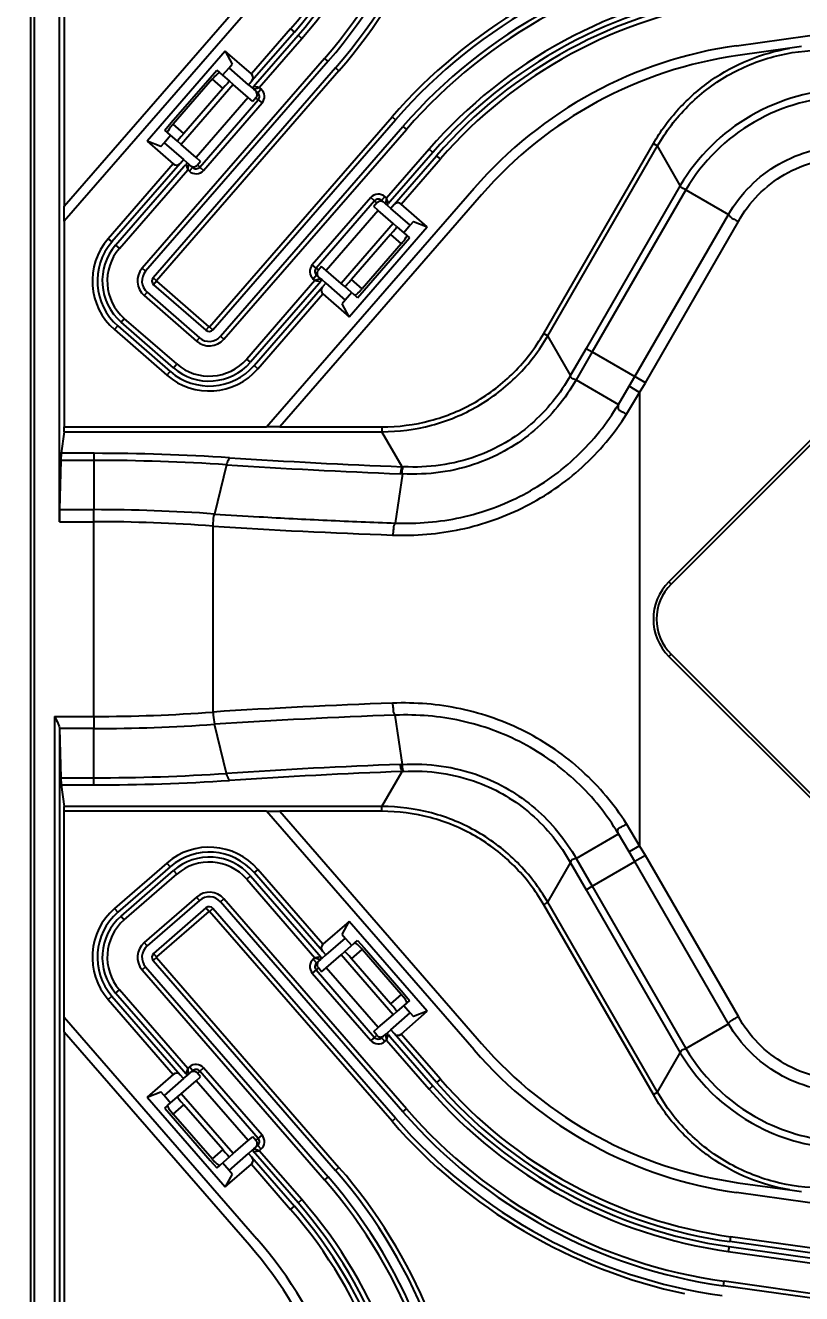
# Model space of a CAD drawing. Header units: millimetres. Extents: x -1070 to 42146, y 1440 to 12921.
# Drawn here: x 2085.7 to 2163.9, y 3203.5 to 3331.4 of the extents above; entities that cross this region are included whole.
import ezdxf

# ---------------------------------------------------------------- set-up
doc = ezdxf.new("R2010")
doc.units = ezdxf.units.MM
doc.layers.add('DIM', color=4, linetype='Continuous')
doc.layers.add('n', color=7, linetype='Continuous')
doc.styles.get("Standard").update_dxf_attribs({"font": 'arial.ttf'})
doc.dimstyles.new('ISO-200', dxfattribs={"dimtxt": 30, "dimasz": 25, "dimexe": 1.25, "dimexo": 5, "dimgap": 5, "dimtad": 1, "dimtoh": 1, "dimdec": 1, "dimdsep": 46, "dimtxsty": 'Standard', "dimcen": 2.5, "dimadec": 0, "dimazin": 0, "dimtfac": 1, "dimtdec": 1, "dimtmove": 0, "dimatfit": 3, "dimfxl": 1, "dimarcsym": 0})

# ---------------------------------------------------------------- blocks, each defined once
blk = doc.blocks.new('*D68')
at = {"layer": 'Defpoints', "color": 0, "transparency": 16777216}
for p in [(2305.58, 3339.04), (1878.41, 2805.54), (2305.58, 2805.54)]:
    blk.add_point(p, dxfattribs=at)
at = {"layer": 'DIM', "color": 0, "lineweight": -2, "transparency": 16777216}
for p, q in [((2300.58, 3339.04), (1877.16, 3339.04)), ((1878.41, 3314.04), (1878.41, 2830.54)), ((2300.58, 2805.54), (1877.16, 2805.54))]:
    blk.add_line(p, q, dxfattribs=at)
at = {"layer": 'DIM', "color": 0, "transparency": 16777216}
for points in [[(1874.24, 3314.04), (1882.58, 3314.04), (1878.41, 3339.04)], [(1874.24, 2830.54), (1882.58, 2830.54), (1878.41, 2805.54)]]:
    blk.add_solid(points, dxfattribs=at)
at = {"layer": 'DIM', "color": 0, "lineweight": -3, "transparency": 16777216, "insert": (1834.96, 3050.09), "char_height": 30, "attachment_point": 2, "rotation": 90}
blk.add_mtext('533.5 [1\'-9"]', dxfattribs=at)

msp = doc.modelspace()

# ---------------------------------------------------------------- linework, layer by layer
at = {"layer": 'n', "color": 7, "linetype": 'Continuous', "lineweight": -3, "true_color": 0xffffff}
for p, q in [((2086.209, 2894.955), (2086.209, 3398.126)), ((2086.551, 3398.489), (2086.551, 2894.592)), ((2089.101, 3281.357), (2089.101, 3393.041)), ((2089.583, 3393.041), (2089.583, 3313.182)), ((2157.366, 3329.354), (2199.373, 3335.257)), ((2089.583, 3313.182), (2108.257, 3334.664)), ((2109.012, 3334.008), (2089.583, 3311.658)), ((2112.408, 3331.056), (2108.446, 3326.498)), ((2112.408, 3331.056), (2112.785, 3330.728)), ((2112.785, 3330.728), (2108.495, 3325.793)), ((2108.872, 3325.465), (2113.163, 3330.4)), ((2109.25, 3325.137), (2113.54, 3330.072)), ((2113.163, 3330.4), (2113.54, 3330.072)), ((2105.804, 3328.795), (2097.932, 3319.738)), ((2108.446, 3326.498), (2105.804, 3328.795)), ((2105.804, 3328.795), (2106.527, 3327.491)), ((2162.717, 3329.096), (2157.505, 3328.363)), ((2163.922, 3329.265), (2162.717, 3329.096)), ((2115.836, 3328.076), (2097.44, 3306.915)), ((2116.181, 3327.776), (2097.786, 3306.614)), ((2106.205, 3327.121), (2106.527, 3327.491)), ((2116.181, 3327.776), (2115.836, 3328.076)), ((2116.936, 3327.12), (2098.541, 3305.958)), ((2117.282, 3326.819), (2098.887, 3305.658)), ((2100.37, 3321.594), (2104.306, 3326.122)), ((2104.485, 3325.967), (2100.548, 3321.438)), ((2104.306, 3326.122), (2104.962, 3326.877)), ((2104.485, 3325.967), (2105.563, 3325.029)), ((2104.962, 3326.876), (2105.24, 3326.635)), ((2105.24, 3326.635), (2105.29, 3326.591)), ((2105.29, 3326.591), (2106.246, 3325.761)), ((2105.549, 3326.367), (2106.205, 3327.121)), ((2108.167, 3325.416), (2106.205, 3327.121)), ((2117.282, 3326.819), (2116.936, 3327.12)), ((2106.624, 3325.432), (2101.375, 3319.395)), ((2105.563, 3325.029), (2101.627, 3320.501)), ((2106.624, 3325.432), (2106.246, 3325.761)), ((2108.127, 3324.126), (2106.624, 3325.432)), ((2108.167, 3325.416), (2108.495, 3325.793)), ((2108.167, 3325.416), (2108.544, 3325.088)), ((2108.544, 3325.088), (2108.695, 3324.956)), ((2108.676, 3325.238), (2108.872, 3325.465)), ((2109.114, 3325.161), (2108.676, 3325.238)), ((2108.695, 3324.956), (2109.25, 3325.137)), ((2108.922, 3324.76), (2108.695, 3324.956)), ((2109.091, 3324.613), (2108.922, 3324.76)), ((2109.091, 3324.613), (2109.362, 3324.925)), ((2109.25, 3325.137), (2109.114, 3325.161)), ((2109.419, 3324.99), (2109.25, 3325.137)), ((2109.362, 3324.925), (2109.419, 3324.99)), ((2108.127, 3324.126), (2102.878, 3318.088)), ((2103.244, 3317.108), (2109.148, 3323.9)), ((2103.618, 3316.782), (2109.523, 3323.575)), ((2108.583, 3323.729), (2108.127, 3324.126)), ((2108.911, 3324.106), (2108.583, 3323.729)), ((2109.148, 3323.9), (2108.911, 3324.106)), ((2109.148, 3323.9), (2109.523, 3323.575)), ((2104.233, 3301.011), (2122.628, 3322.172)), ((2122.628, 3322.172), (2122.974, 3321.871)), ((2099.714, 3320.839), (2100.37, 3321.594)), ((2099.715, 3320.838), (2099.714, 3320.839)), ((2099.992, 3320.597), (2099.715, 3320.838)), ((2101.627, 3320.501), (2100.548, 3321.438)), ((2104.578, 3300.71), (2122.974, 3321.871)), ((2105.333, 3300.054), (2123.729, 3321.215)), ((2105.679, 3299.753), (2124.074, 3320.915)), ((2123.729, 3321.215), (2124.074, 3320.915)), ((2097.932, 3319.738), (2100.573, 3317.442)), ((2099.322, 3319.204), (2097.932, 3319.738)), ((2099.322, 3319.204), (2099.644, 3319.574)), ((2099.644, 3319.574), (2100.3, 3320.329)), ((2099.644, 3319.574), (2101.607, 3317.868)), ((2100.042, 3320.554), (2099.992, 3320.597)), ((2100.997, 3319.723), (2100.042, 3320.554)), ((2101.375, 3319.395), (2100.997, 3319.723)), ((2137.917, 3300.335), (2148.974, 3319.485)), ((2148.974, 3319.485), (2149.392, 3319.244)), ((2102.878, 3318.088), (2101.375, 3319.395)), ((2126.37, 3318.919), (2122.08, 3313.984)), ((2126.747, 3318.591), (2122.457, 3313.656)), ((2122.835, 3313.328), (2127.125, 3318.263)), ((2126.747, 3318.591), (2126.37, 3318.919)), ((2127.502, 3317.935), (2127.125, 3318.263)), ((2138.336, 3300.094), (2149.392, 3319.244)), ((2151.687, 3315.268), (2149.392, 3319.244)), ((2100.573, 3317.442), (2094.012, 3309.895)), ((2101.278, 3317.491), (2094.39, 3309.567)), ((2094.767, 3309.239), (2101.656, 3317.163)), ((2101.278, 3317.491), (2101.607, 3317.868)), ((2101.984, 3317.54), (2101.607, 3317.868)), ((2101.656, 3317.163), (2101.853, 3317.39)), ((2101.853, 3317.39), (2102.033, 3316.835)), ((2102.135, 3317.409), (2101.984, 3317.54)), ((2102.033, 3316.835), (2102.135, 3317.409)), ((2102.135, 3317.409), (2102.361, 3317.212)), ((2102.53, 3317.066), (2102.259, 3316.754)), ((2102.361, 3317.212), (2102.53, 3317.066)), ((2103.335, 3317.691), (2102.878, 3318.088)), ((2103.335, 3317.691), (2103.006, 3317.314)), ((2103.006, 3317.314), (2103.244, 3317.108)), ((2103.244, 3317.108), (2103.618, 3316.782)), ((2123.54, 3313.377), (2127.502, 3317.935)), ((2095.145, 3308.911), (2102.033, 3316.835)), ((2102.033, 3316.835), (2102.202, 3316.688)), ((2102.259, 3316.754), (2102.202, 3316.688)), ((2109.979, 3290.917), (2130.898, 3314.983)), ((2151.687, 3315.268), (2142.197, 3298.831)), ((2152.256, 3314.823), (2142.817, 3298.475)), ((2152.256, 3314.823), (2156.555, 3312.341)), ((2089.583, 3311.658), (2089.583, 3313.182)), ((2131.653, 3314.327), (2111.304, 3290.917)), ((2120.495, 3314.037), (2114.59, 3307.244)), ((2120.869, 3313.711), (2114.965, 3306.919)), ((2120.869, 3313.711), (2120.495, 3314.037)), ((2121.107, 3313.505), (2120.779, 3313.128)), ((2121.235, 3312.731), (2120.779, 3313.128)), ((2121.107, 3313.505), (2120.869, 3313.711)), ((2121.583, 3313.753), (2121.854, 3314.065)), ((2121.752, 3313.607), (2121.583, 3313.753)), ((2121.978, 3313.41), (2121.752, 3313.607)), ((2121.854, 3314.065), (2121.911, 3314.131)), ((2122.08, 3313.984), (2121.911, 3314.131)), ((2122.08, 3313.984), (2121.978, 3313.41)), ((2121.978, 3313.41), (2122.129, 3313.278)), ((2122.26, 3313.429), (2122.08, 3313.984)), ((2122.129, 3313.278), (2122.507, 3312.95)), ((2122.457, 3313.656), (2122.26, 3313.429)), ((2122.835, 3313.328), (2122.507, 3312.95)), ((2126.181, 3311.081), (2123.54, 3313.377)), ((2121.235, 3312.731), (2115.986, 3306.693)), ((2122.738, 3311.424), (2121.235, 3312.731)), ((2124.469, 3311.245), (2122.507, 3312.95)), ((2147.116, 3295.992), (2156.555, 3312.341)), ((2089.583, 3311.658), (2089.583, 3290.917)), ((2122.738, 3311.424), (2117.49, 3305.387)), ((2118.309, 3302.024), (2126.181, 3311.081)), ((2123.116, 3311.096), (2122.738, 3311.424)), ((2123.116, 3311.096), (2124.071, 3310.265)), ((2124.469, 3311.245), (2123.813, 3310.49)), ((2124.791, 3311.615), (2124.469, 3311.245)), ((2124.791, 3311.615), (2126.181, 3311.081)), ((2148.166, 3295.376), (2157.543, 3311.616)), ((2094.012, 3309.895), (2094.39, 3309.567)), ((2094.767, 3309.239), (2095.145, 3308.911)), ((2122.486, 3310.318), (2118.55, 3305.79)), ((2123.565, 3309.381), (2119.628, 3304.852)), ((2119.807, 3304.697), (2123.743, 3309.225)), ((2122.486, 3310.318), (2123.565, 3309.381)), ((2123.743, 3309.225), (2124.399, 3309.98)), ((2124.071, 3310.265), (2124.121, 3310.222)), ((2124.121, 3310.222), (2124.398, 3309.981)), ((2124.398, 3309.981), (2124.399, 3309.98)), ((2097.786, 3306.614), (2097.44, 3306.915)), ((2114.965, 3306.919), (2114.59, 3307.244)), ((2114.965, 3306.919), (2115.202, 3306.713)), ((2115.53, 3307.09), (2115.202, 3306.713)), ((2115.986, 3306.693), (2115.53, 3307.09)), ((2117.49, 3305.387), (2115.986, 3306.693)), ((2098.887, 3305.658), (2098.541, 3305.958)), ((2098.891, 3305.599), (2098.59, 3305.253)), ((2098.891, 3305.599), (2104.174, 3301.006)), ((2114.863, 3305.682), (2107.975, 3297.758)), ((2114.751, 3305.894), (2114.695, 3305.829)), ((2114.695, 3305.829), (2114.863, 3305.682)), ((2115.023, 3306.206), (2114.751, 3305.894)), ((2115.418, 3305.863), (2114.863, 3305.682)), ((2114.863, 3305.682), (2114.999, 3305.658)), ((2114.999, 3305.658), (2115.437, 3305.58)), ((2115.023, 3306.206), (2115.191, 3306.059)), ((2115.191, 3306.059), (2115.418, 3305.863)), ((2115.437, 3305.58), (2115.241, 3305.354)), ((2115.569, 3305.731), (2115.418, 3305.863)), ((2115.946, 3305.403), (2115.569, 3305.731)), ((2115.946, 3305.403), (2115.618, 3305.026)), ((2115.946, 3305.403), (2117.908, 3303.698)), ((2119.628, 3304.852), (2118.55, 3305.79)), ((2097.934, 3304.498), (2097.633, 3304.152)), ((2097.633, 3304.152), (2102.916, 3299.56)), ((2097.934, 3304.498), (2103.217, 3299.906)), ((2098.59, 3305.253), (2103.873, 3300.661)), ((2115.241, 3305.354), (2108.352, 3297.43)), ((2108.729, 3297.102), (2115.618, 3305.026)), ((2109.107, 3296.774), (2115.667, 3304.321)), ((2115.667, 3304.321), (2118.309, 3302.024)), ((2117.867, 3305.058), (2117.49, 3305.387)), ((2118.823, 3304.228), (2117.867, 3305.058)), ((2118.564, 3304.452), (2117.908, 3303.698)), ((2118.873, 3304.184), (2118.823, 3304.228)), ((2119.151, 3303.942), (2118.873, 3304.184)), ((2119.151, 3303.942), (2119.807, 3304.697)), ((2117.908, 3303.698), (2117.586, 3303.327)), ((2118.309, 3302.024), (2117.586, 3303.327)), ((2178.818, 3303.59), (2150.533, 3275.306)), ((2179.047, 3303.361), (2150.763, 3275.076)), ((2095.31, 3301.479), (2095.638, 3301.857)), ((2100.921, 3297.264), (2095.638, 3301.857)), ((2094.654, 3300.725), (2094.982, 3301.102)), ((2094.654, 3300.725), (2099.937, 3296.132)), ((2094.982, 3301.102), (2100.265, 3296.51)), ((2100.593, 3296.887), (2095.31, 3301.479)), ((2104.174, 3301.006), (2103.873, 3300.661)), ((2104.233, 3301.011), (2104.578, 3300.71)), ((2137.917, 3300.335), (2138.336, 3300.094)), ((2103.217, 3299.906), (2102.916, 3299.56)), ((2105.333, 3300.054), (2105.679, 3299.753)), ((2140.631, 3296.119), (2138.336, 3300.094)), ((2108.352, 3297.43), (2107.975, 3297.758)), ((2142.197, 3298.831), (2140.631, 3296.119)), ((2142.817, 3298.475), (2141.191, 3295.676)), ((2142.197, 3298.831), (2142.817, 3298.475)), ((2142.817, 3298.475), (2147.116, 3295.992)), ((2099.937, 3296.132), (2100.265, 3296.51)), ((2100.593, 3296.887), (2100.921, 3297.264)), ((2109.107, 3296.774), (2108.729, 3297.102)), ((2141.192, 3295.675), (2145.447, 3293.191)), ((2146.534, 3295.018), (2147.116, 3295.992)), ((2148.166, 3295.376), (2147.114, 3295.989)), ((2147.583, 3294.395), (2148.166, 3295.376)), ((2145.445, 3293.192), (2146.534, 3295.018)), ((2146.257, 3292.191), (2147.583, 3294.395)), ((2147.583, 3294.395), (2146.534, 3295.018)), ((2147.583, 3294.395), (2147.583, 3248.686)), ((2089.57, 3290.434), (2089.286, 3288.254)), ((2089.57, 3290.434), (2121.605, 3290.434)), ((2089.583, 3290.917), (2109.979, 3290.917)), ((2111.304, 3290.917), (2109.979, 3290.917)), ((2111.304, 3290.917), (2121.605, 3290.917)), ((2121.605, 3290.917), (2121.605, 3290.434)), ((2123.642, 3286.907), (2121.605, 3290.434)), ((2089.248, 3287.54), (2089.115, 3282.575)), ((2092.583, 3287.54), (2089.248, 3287.54)), ((2092.583, 3288.254), (2089.286, 3288.254)), ((2092.583, 3288.254), (2092.583, 3287.54)), ((2092.583, 3287.54), (2092.583, 3282.575)), ((2105.954, 3287.098), (2104.721, 3282.135)), ((2123.67, 3286.185), (2122.961, 3281.225)), ((2123.67, 3286.185), (2123.466, 3286.194)), ((2089.115, 3282.575), (2092.583, 3282.575)), ((2092.583, 3281.357), (2092.583, 3282.575)), ((2089.101, 3281.357), (2092.583, 3281.357)), ((2092.583, 3261.724), (2092.583, 3281.357)), ((2104.587, 3262.171), (2104.587, 3280.911)), ((2150.533, 3275.306), (2150.763, 3275.076)), ((2150.533, 3267.775), (2150.763, 3268.005)), ((2150.533, 3267.775), (2178.818, 3239.491)), ((2150.763, 3268.005), (2179.047, 3239.721)), ((2088.618, 3261.724), (2088.618, 3150.041)), ((2088.618, 3261.724), (2092.583, 3261.724)), ((2092.583, 3261.724), (2092.583, 3260.507)), ((2105.954, 3255.983), (2104.721, 3260.947)), ((2123.669, 3256.895), (2122.961, 3261.853)), ((2092.583, 3260.507), (2089.115, 3260.507)), ((2089.115, 3260.507), (2089.248, 3255.542)), ((2089.118, 3260.417), (2089.118, 3150.041)), ((2092.583, 3255.542), (2092.583, 3260.507)), ((2123.466, 3256.887), (2123.669, 3256.896)), ((2089.248, 3255.542), (2092.583, 3255.542)), ((2092.583, 3254.827), (2092.583, 3255.542)), ((2121.605, 3252.647), (2123.642, 3256.174)), ((2089.286, 3254.827), (2092.583, 3254.827)), ((2089.286, 3254.827), (2089.57, 3252.647)), ((2121.605, 3252.647), (2089.57, 3252.647)), ((2089.583, 3231.423), (2089.583, 3252.164)), ((2109.979, 3252.164), (2089.583, 3252.164)), ((2130.898, 3228.099), (2109.979, 3252.164)), ((2109.979, 3252.164), (2111.304, 3252.164)), ((2111.304, 3252.164), (2131.653, 3228.755)), ((2121.605, 3252.164), (2111.304, 3252.164)), ((2121.605, 3252.164), (2121.605, 3252.647)), ((2147.583, 3248.686), (2146.257, 3250.891)), ((2141.191, 3247.406), (2145.445, 3249.89)), ((2146.534, 3248.063), (2145.445, 3249.89)), ((2147.583, 3248.686), (2146.534, 3248.063)), ((2147.116, 3247.089), (2146.534, 3248.063)), ((2148.166, 3247.705), (2147.583, 3248.686)), ((2099.937, 3246.949), (2094.654, 3242.357)), ((2100.265, 3246.572), (2094.982, 3241.979)), ((2099.937, 3246.949), (2100.265, 3246.572)), ((2138.336, 3242.988), (2140.631, 3246.963)), ((2140.631, 3246.963), (2142.197, 3244.25)), ((2141.191, 3247.406), (2142.817, 3244.607)), ((2142.817, 3244.607), (2147.116, 3247.089)), ((2156.555, 3230.741), (2147.116, 3247.089)), ((2148.166, 3247.705), (2147.119, 3247.085)), ((2157.543, 3231.465), (2148.166, 3247.705)), ((2095.31, 3241.602), (2100.593, 3246.194)), ((2095.638, 3241.225), (2100.921, 3245.817)), ((2100.593, 3246.194), (2100.921, 3245.817)), ((2108.352, 3245.652), (2107.975, 3245.324)), ((2107.975, 3245.324), (2114.863, 3237.399)), ((2108.352, 3245.652), (2115.241, 3237.727)), ((2109.107, 3246.308), (2108.729, 3245.98)), ((2115.618, 3238.055), (2108.729, 3245.98)), ((2115.667, 3238.761), (2109.107, 3246.308)), ((2142.197, 3244.25), (2142.816, 3244.607)), ((2142.197, 3244.25), (2151.687, 3227.813)), ((2142.817, 3244.607), (2152.256, 3228.259)), ((2102.916, 3243.521), (2097.633, 3238.929)), ((2103.217, 3243.176), (2097.934, 3238.583)), ((2103.217, 3243.176), (2102.916, 3243.521)), ((2105.333, 3243.028), (2105.679, 3243.328)), ((2123.729, 3221.866), (2105.333, 3243.028)), ((2124.074, 3222.167), (2105.679, 3243.328)), ((2137.917, 3242.746), (2138.336, 3242.988)), ((2148.974, 3223.596), (2137.917, 3242.746)), ((2149.392, 3223.838), (2138.336, 3242.988)), ((2094.654, 3242.357), (2094.982, 3241.979)), ((2095.31, 3241.602), (2095.638, 3241.225)), ((2103.873, 3242.421), (2098.59, 3237.829)), ((2104.174, 3242.075), (2098.891, 3237.483)), ((2104.174, 3242.075), (2103.873, 3242.421)), ((2104.233, 3242.071), (2104.578, 3242.372)), ((2122.628, 3220.91), (2104.233, 3242.071)), ((2122.974, 3221.21), (2104.578, 3242.372)), ((2118.309, 3241.057), (2115.667, 3238.761)), ((2117.586, 3239.754), (2118.309, 3241.057)), ((2126.181, 3232.001), (2118.309, 3241.057)), ((2097.934, 3238.583), (2097.633, 3238.929)), ((2117.908, 3239.384), (2115.946, 3237.678)), ((2117.586, 3239.754), (2117.908, 3239.384)), ((2117.908, 3239.384), (2118.564, 3238.629)), ((2118.823, 3238.854), (2118.873, 3238.898)), ((2118.873, 3238.898), (2119.149, 3239.138)), ((2119.149, 3239.138), (2119.151, 3239.139)), ((2119.151, 3239.139), (2119.807, 3238.384)), ((2098.891, 3237.483), (2098.59, 3237.829)), ((2115.241, 3237.727), (2115.437, 3237.501)), ((2115.569, 3237.35), (2115.946, 3237.678)), ((2115.618, 3238.055), (2115.946, 3237.678)), ((2115.986, 3236.388), (2117.49, 3237.695)), ((2117.49, 3237.695), (2117.867, 3238.023)), ((2122.738, 3231.657), (2117.49, 3237.695)), ((2117.867, 3238.023), (2118.823, 3238.854)), ((2118.55, 3237.292), (2119.628, 3238.229)), ((2123.565, 3233.701), (2119.628, 3238.229)), ((2119.807, 3238.384), (2123.743, 3233.856)), ((2097.786, 3236.467), (2097.44, 3236.166)), ((2097.786, 3236.467), (2116.181, 3215.306)), ((2098.887, 3237.424), (2098.541, 3237.123)), ((2098.541, 3237.123), (2116.936, 3215.962)), ((2098.887, 3237.424), (2117.282, 3216.262)), ((2114.863, 3237.399), (2114.695, 3237.253)), ((2114.751, 3237.187), (2114.695, 3237.253)), ((2115.023, 3236.875), (2114.751, 3237.187)), ((2115.437, 3237.501), (2114.863, 3237.399)), ((2114.863, 3237.399), (2115.405, 3237.223)), ((2115.202, 3236.369), (2114.965, 3236.163)), ((2115.191, 3237.022), (2115.023, 3236.875)), ((2115.418, 3237.219), (2115.191, 3237.022)), ((2115.53, 3235.992), (2115.202, 3236.369)), ((2115.405, 3237.223), (2115.418, 3237.219)), ((2115.418, 3237.219), (2115.569, 3237.35)), ((2115.53, 3235.992), (2115.986, 3236.388)), ((2121.235, 3230.35), (2115.986, 3236.388)), ((2122.486, 3232.763), (2118.55, 3237.292)), ((2097.44, 3236.166), (2115.836, 3215.005)), ((2114.965, 3236.163), (2114.59, 3235.837)), ((2114.59, 3235.837), (2120.495, 3229.045)), ((2114.965, 3236.163), (2120.869, 3229.37)), ((2094.767, 3233.843), (2095.145, 3234.171)), ((2101.656, 3225.918), (2094.767, 3233.843)), ((2102.033, 3226.246), (2095.145, 3234.171)), ((2123.743, 3233.856), (2124.399, 3233.101)), ((2094.012, 3233.187), (2094.39, 3233.515)), ((2094.012, 3233.187), (2100.573, 3225.64)), ((2094.39, 3233.515), (2101.278, 3225.59)), ((2123.565, 3233.701), (2122.486, 3232.763)), ((2124.071, 3232.816), (2123.116, 3231.986)), ((2123.813, 3232.592), (2124.469, 3231.837)), ((2124.121, 3232.86), (2124.071, 3232.816)), ((2124.399, 3233.101), (2124.121, 3232.86)), ((2089.583, 3231.423), (2109.012, 3209.073)), ((2089.583, 3229.899), (2089.583, 3231.423)), ((2121.235, 3230.35), (2122.738, 3231.657)), ((2122.507, 3230.131), (2124.469, 3231.837)), ((2122.738, 3231.657), (2123.116, 3231.986)), ((2123.54, 3229.704), (2126.181, 3232.001)), ((2124.469, 3231.837), (2124.791, 3231.467)), ((2126.181, 3232.001), (2124.791, 3231.467)), ((2120.779, 3229.954), (2121.235, 3230.35)), ((2121.107, 3229.577), (2120.779, 3229.954)), ((2122.507, 3230.131), (2122.129, 3229.803)), ((2122.507, 3230.131), (2122.835, 3229.754)), ((2152.256, 3228.259), (2156.555, 3230.741)), ((2108.257, 3208.417), (2089.583, 3229.899)), ((2089.583, 3229.899), (2089.583, 3150.041)), ((2120.869, 3229.37), (2120.495, 3229.045)), ((2120.869, 3229.37), (2121.107, 3229.577)), ((2121.583, 3229.328), (2121.752, 3229.475)), ((2121.583, 3229.328), (2121.799, 3229.08)), ((2121.752, 3229.475), (2121.978, 3229.672)), ((2121.799, 3229.08), (2121.911, 3228.951)), ((2121.911, 3228.951), (2122.08, 3229.098)), ((2122.129, 3229.803), (2121.978, 3229.672)), ((2121.978, 3229.672), (2122.08, 3229.098)), ((2122.08, 3229.098), (2122.102, 3229.166)), ((2122.08, 3229.098), (2126.37, 3224.162)), ((2122.102, 3229.166), (2122.256, 3229.639)), ((2122.256, 3229.639), (2122.26, 3229.652)), ((2122.26, 3229.652), (2122.457, 3229.426)), ((2122.457, 3229.426), (2126.747, 3224.49)), ((2127.125, 3224.818), (2122.835, 3229.754)), ((2127.502, 3225.147), (2123.54, 3229.704)), ((2149.392, 3223.838), (2151.687, 3227.813)), ((2102.011, 3226.178), (2101.857, 3225.705)), ((2102.033, 3226.246), (2102.011, 3226.178)), ((2102.202, 3226.393), (2102.033, 3226.246)), ((2102.135, 3225.672), (2102.033, 3226.246)), ((2102.314, 3226.264), (2102.202, 3226.393)), ((2102.53, 3226.016), (2102.314, 3226.264)), ((2103.244, 3225.974), (2103.618, 3226.299)), ((2109.523, 3219.507), (2103.618, 3226.299)), ((2100.573, 3225.64), (2097.932, 3223.343)), ((2101.607, 3225.213), (2099.644, 3223.507)), ((2101.607, 3225.213), (2101.278, 3225.59)), ((2101.375, 3223.687), (2102.878, 3224.994)), ((2101.607, 3225.213), (2101.984, 3225.541)), ((2101.853, 3225.692), (2101.656, 3225.918)), ((2101.857, 3225.705), (2101.853, 3225.692)), ((2101.984, 3225.541), (2102.135, 3225.672)), ((2102.361, 3225.869), (2102.135, 3225.672)), ((2102.53, 3226.016), (2102.361, 3225.869)), ((2102.878, 3224.994), (2103.335, 3225.39)), ((2108.127, 3218.956), (2102.878, 3224.994)), ((2103.244, 3225.974), (2103.006, 3225.767)), ((2103.335, 3225.39), (2103.006, 3225.767)), ((2109.148, 3219.181), (2103.244, 3225.974)), ((2127.502, 3225.147), (2127.125, 3224.818)), ((2097.932, 3223.343), (2099.322, 3223.877)), ((2099.644, 3223.507), (2099.322, 3223.877)), ((2100.997, 3223.358), (2101.375, 3223.687)), ((2106.624, 3217.649), (2101.375, 3223.687)), ((2126.747, 3224.49), (2126.37, 3224.162)), ((2148.974, 3223.596), (2149.392, 3223.838)), ((2097.932, 3223.343), (2105.804, 3214.287)), ((2100.3, 3222.753), (2099.644, 3223.507)), ((2099.714, 3222.243), (2099.992, 3222.484)), ((2099.992, 3222.484), (2100.042, 3222.528)), ((2100.042, 3222.528), (2100.997, 3223.358)), ((2100.548, 3221.643), (2101.627, 3222.581)), ((2105.563, 3218.053), (2101.627, 3222.581)), ((2099.714, 3222.243), (2100.37, 3221.488)), ((2100.37, 3221.488), (2104.306, 3216.96)), ((2104.485, 3217.115), (2100.548, 3221.643)), ((2122.628, 3220.91), (2122.974, 3221.21)), ((2123.729, 3221.866), (2124.074, 3222.167)), ((2106.624, 3217.649), (2108.127, 3218.956)), ((2108.127, 3218.956), (2108.583, 3219.352)), ((2108.911, 3218.975), (2108.583, 3219.352)), ((2108.911, 3218.975), (2109.148, 3219.181)), ((2108.922, 3218.322), (2109.091, 3218.469)), ((2109.091, 3218.469), (2109.362, 3218.157)), ((2109.148, 3219.181), (2109.523, 3219.507)), ((2105.563, 3218.053), (2104.485, 3217.115)), ((2106.246, 3217.321), (2105.29, 3216.49)), ((2106.205, 3215.96), (2108.167, 3217.666)), ((2106.246, 3217.321), (2106.624, 3217.649)), ((2108.544, 3217.994), (2108.167, 3217.666)), ((2108.495, 3217.289), (2108.167, 3217.666)), ((2108.495, 3217.289), (2112.785, 3212.353)), ((2108.695, 3218.125), (2108.544, 3217.994)), ((2108.676, 3217.843), (2109.25, 3217.945)), ((2108.872, 3217.617), (2108.676, 3217.843)), ((2108.695, 3218.125), (2108.922, 3218.322)), ((2108.708, 3218.121), (2108.695, 3218.125)), ((2109.25, 3217.945), (2108.708, 3218.121)), ((2113.163, 3212.681), (2108.872, 3217.617)), ((2109.25, 3217.945), (2109.419, 3218.091)), ((2113.54, 3213.009), (2109.25, 3217.945)), ((2109.362, 3218.157), (2109.419, 3218.091)), ((2104.306, 3216.96), (2104.962, 3216.205)), ((2104.964, 3216.206), (2104.962, 3216.205)), ((2105.24, 3216.447), (2104.964, 3216.206)), ((2105.29, 3216.49), (2105.24, 3216.447)), ((2106.205, 3215.96), (2105.549, 3216.715)), ((2105.804, 3214.287), (2108.446, 3216.583)), ((2106.527, 3215.59), (2106.205, 3215.96)), ((2108.446, 3216.583), (2112.408, 3212.025)), ((2117.282, 3216.262), (2116.936, 3215.962)), ((2106.527, 3215.59), (2105.804, 3214.287)), ((2116.181, 3215.306), (2115.836, 3215.005)), ((2157.505, 3214.718), (2162.718, 3213.986)), ((2199.373, 3207.824), (2157.366, 3213.728)), ((2162.718, 3213.986), (2163.923, 3213.816)), ((2112.408, 3212.025), (2112.785, 3212.353)), ((2113.163, 3212.681), (2113.54, 3213.009)), ((2156.601, 3208.281), (2156.531, 3207.786)), ((2156.601, 3208.281), (2198.608, 3202.378)), ((2156.74, 3209.272), (2156.67, 3208.776)), ((2198.677, 3202.873), (2156.67, 3208.776)), ((2198.747, 3203.368), (2156.74, 3209.272)), ((2156.531, 3207.786), (2198.538, 3201.883)), ((2156.044, 3204.32), (2156.108, 3204.774)), ((2198.115, 3198.87), (2156.108, 3204.774)), ((2198.051, 3198.417), (2156.044, 3204.32))]:
    msp.add_line(p, q, dxfattribs=at)
for centre, radius, start, end in [((2076.559, 3362.219), 47.5, 319, 0), ((2076.559, 3362.219), 48, 319, 0), ((2076.559, 3362.219), 48.5, 319, 0), ((2076.559, 3362.219), 49, 319, 0), ((2076.559, 3362.219), 52.042, 319, 0), ((2076.559, 3362.219), 52.5, 319, 0), ((2076.559, 3362.219), 53.5, 319, 0), ((2076.559, 3362.219), 53.958, 319, 355.98531), ((2163.351, 3286.772), 53.958, 102.01469, 139), ((2163.351, 3286.772), 53.5, 98, 139), ((2163.351, 3286.772), 52.5, 98, 139), ((2163.351, 3286.772), 52.042, 98, 139), ((2163.351, 3286.772), 49, 98, 139), ((2163.351, 3286.772), 48.5, 98, 139), ((2163.351, 3286.772), 48, 98, 139), ((2163.351, 3286.772), 47.5, 98, 139), ((2163.351, 3286.772), 43, 98, 139), ((2163.351, 3286.772), 42, 98, 139), ((2108.827, 3325.107), 0.2, 169.00029, 229), ((2108.827, 3325.107), 0.2, 139, 169.00029), ((2168.662, 3305.179), 19.749, 90.70669, 119.98478), ((2168.699, 3305.111), 19.103, 90.53943, 119.97927), ((2168.668, 3305.183), 19.748, 120.00496, 149.29403), ((2168.711, 3305.114), 19.106, 120.01571, 149.45779), ((2102.004, 3317.258), 0.2, 49, 139), ((2122.109, 3313.561), 0.2, 229, 319), ((2098.918, 3305.63), 6.5, 139, 229), ((2098.918, 3305.63), 6, 139.25001, 229), ((2098.918, 3305.63), 5.5, 139, 229), ((2098.918, 3305.63), 6, 139, 139.25001), ((2098.918, 3305.63), 5, 139, 229), ((2098.918, 3305.63), 1.958, 139, 229), ((2098.918, 3305.63), 1.5, 139, 229), ((2098.918, 3305.63), 0.5, 139, 229), ((2098.918, 3305.63), 0.0417, 139, 229), ((2115.286, 3305.712), 0.2, 349.00029, 49), ((2115.286, 3305.712), 0.2, 319, 349.00029), ((2104.201, 3301.038), 0.5, 229, 319), ((2104.201, 3301.038), 0.0417, 229, 319), ((2104.201, 3301.038), 1.958, 229, 319), ((2104.201, 3301.038), 1.5, 229, 319), ((2104.201, 3301.038), 5, 229, 319), ((2104.201, 3301.038), 6.5, 229, 319), ((2104.201, 3301.038), 6, 229, 229.25001), ((2104.201, 3301.038), 6, 229.25001, 319), ((2104.201, 3301.038), 5.5, 229, 319), ((2092.709, 3081.881), 206.373, 86.23566, 90.03488), ((2092.7, 3088.408), 199.132, 86.18364, 90.03377), ((2146.652, 3898.818), 612.343, 266.217577, 267.846414), ((2146.657, 3905.71), 619.95, 266.235578, 267.85622), ((2124.343, 3302.506), 15.614, 267.42653, 267.96272), ((2092.595, 3115.331), 167.244, 85.84237, 90.00425), ((2092.589, 3120.111), 161.247, 85.73306, 90.00227), ((2145.099, 3915.327), 635.709, 266.346161, 267.978791), ((2154.299, 3271.541), 5.325, 135, 225), ((2154.299, 3271.541), 5, 135, 225), ((2092.662, 3421.011), 159.287, 269.97146, 274.29321), ((2145.093, 2627.878), 635.585, 92.021051, 93.653997), ((2092.67, 3425.699), 165.193, 269.96989, 274.18349), ((2145.527, 2626.148), 636.109, 92.033005, 93.678076), ((2146.388, 2642.583), 614.732, 92.1369, 93.7713), ((2092.607, 3457.5), 201.959, 269.99319, 273.78941), ((2146.371, 2649.683), 606.917, 92.146304, 93.789704), ((2124.343, 3240.575), 15.615, 92.03733, 92.57344), ((2092.614, 3464.115), 209.288, 269.99158, 273.73788), ((2104.201, 3242.044), 6.5, 41, 131), ((2104.201, 3242.044), 6, 41, 130.75001), ((2104.201, 3242.044), 6, 130.75001, 131), ((2104.201, 3242.044), 5.5, 41, 131), ((2104.201, 3242.044), 5, 41, 131), ((2104.201, 3242.044), 1.958, 41, 131), ((2104.201, 3242.044), 1.5, 41, 131), ((2098.918, 3237.451), 6.5, 131, 221), ((2098.918, 3237.451), 6, 131, 220.75001), ((2098.918, 3237.451), 5.5, 131, 221), ((2104.201, 3242.044), 0.5, 41, 131), ((2104.201, 3242.044), 0.0417, 41, 131), ((2098.918, 3237.451), 5, 131, 221), ((2098.918, 3237.451), 1.958, 131, 221), ((2098.918, 3237.451), 1.5, 131, 221), ((2098.918, 3237.451), 0.5, 131, 221), ((2098.918, 3237.451), 0.0417, 131, 221), ((2115.286, 3237.37), 0.2, 311, 41), ((2098.918, 3237.451), 6, 220.75001, 221), ((2122.109, 3229.521), 0.2, 101.00044, 131), ((2122.109, 3229.521), 0.2, 41, 101.00044), ((2163.351, 3256.309), 42, 221, 262), ((2163.351, 3256.309), 43, 221, 262), ((2168.661, 3237.892), 19.739, 210.69962, 244.44416), ((2168.699, 3237.957), 19.09, 210.53138, 244.4411), ((2102.004, 3225.823), 0.2, 221, 281.00044), ((2102.004, 3225.823), 0.2, 281.00044, 311), ((2163.351, 3256.309), 47.5, 221, 262), ((2163.351, 3256.309), 49, 221, 262), ((2163.351, 3256.309), 48.5, 221, 262), ((2163.351, 3256.309), 48, 221, 262), ((2163.351, 3256.309), 53.5, 221, 262), ((2163.351, 3256.309), 52.5, 221, 262), ((2163.351, 3256.309), 52.042, 221, 262), ((2163.351, 3256.309), 53.958, 221, 257.98531), ((2168.664, 3237.913), 19.759, 244.46188, 269.28806), ((2168.704, 3237.994), 19.125, 244.47693, 269.44711), ((2108.827, 3217.974), 0.2, 131, 221), ((2076.559, 3180.863), 53.5, 0, 41), ((2076.559, 3180.863), 53.958, 4.01469, 41), ((2076.559, 3180.863), 52.042, 0, 41), ((2076.559, 3180.863), 52.5, 0, 41), ((2076.559, 3180.863), 48, 0, 41), ((2076.559, 3180.863), 48.5, 0, 41), ((2076.559, 3180.863), 49, 0, 41), ((2076.559, 3180.863), 47.5, 0, 41), ((2076.559, 3180.863), 42, 0, 41), ((2076.559, 3180.863), 43, 0, 41)]:
    msp.add_arc(centre, radius, start, end, dxfattribs=at)
for centre, major_axis, ratio, start_param, end_param in [((2104.584, 3325.88), (0.656, 0.755), 0.1316525, 1.179801, 1.5707963), ((2104.584, 3325.88), (0.656, 0.755), 0.1316525, 0, 1.179801), ((2108.118, 3326.121), (0.377, -0.328), 1, 0, 1.5707963), ((2105.59, 3325.006), (0.656, 0.755), 0.0349208, 0, 1.5707963), ((2108.531, 3324.437), (-0.38, 0.33), 0.9925462, 3.6626595, 4.5772425), ((2108.531, 3324.437), (-0.38, 0.33), 0.9925462, 3.1415927, 3.6626595), ((2100.648, 3321.352), (0.656, 0.755), 0.1316525, -4.3213937, -3.1415927), ((2100.648, 3321.352), (0.656, 0.755), 0.1316525, 1.5707963, 1.9617916), ((2101.653, 3320.478), (0.656, 0.755), 0.0349208, -4.712389, -3.1415927), ((2100.901, 3317.819), (0.377, -0.328), 1, -1.5707963, 0), ((2102.626, 3317.644), (0.38, -0.33), 0.9925462, -1.3049386, -0.6532567), ((2102.626, 3317.644), (0.38, -0.33), 0.9925462, -0.6532567, -0.5210669), ((2102.626, 3317.644), (0.38, -0.33), 0.9925462, -0.5210669, 0), ((2121.487, 3313.174), (-0.38, 0.33), 0.9925462, -0.5210669, 0), ((2121.487, 3313.174), (-0.38, 0.33), 0.9925462, -0.6532567, -0.5210669), ((2121.487, 3313.174), (-0.38, 0.33), 0.9925462, -1.3049386, -0.6532567), ((2123.212, 3313), (0.377, -0.328), 1, 1.5707963, 3.1415927), ((2122.46, 3310.341), (0.656, 0.755), 0.0349208, -1.5707963, 0), ((2123.465, 3309.467), (0.656, 0.755), 0.1316525, -1.5707963, -1.179801), ((2123.465, 3309.467), (0.656, 0.755), 0.1316525, -1.179801, 0), ((2115.582, 3306.382), (0.38, -0.33), 0.9925462, 3.1415927, 3.6626595), ((2115.582, 3306.382), (0.38, -0.33), 0.9925462, 3.6626595, 4.5772425), ((2118.523, 3305.813), (0.656, 0.755), 0.0349208, -3.1415927, -1.5707963), ((2115.995, 3304.698), (0.377, -0.328), 1, 3.1415927, 4.712389), ((2119.529, 3304.939), (0.656, 0.755), 0.1316525, -3.1415927, -1.9617916), ((2119.529, 3304.939), (0.656, 0.755), 0.1316525, -1.9617916, -1.5707963), ((2089.565, 3290.917), (0, 0.5), 0.0349208, -2.8797933, -1.5707963), ((2089.304, 3286.322), (0, 2), 0.0349208, 0.2617994, 0.9162979), ((2089.171, 3281.357), (0, 2), 0.0349208, 0.9162979, 1.5707963), ((2089.304, 3256.759), (0, 2), 0.0349208, -4.0578905, -3.403392), ((2089.565, 3252.164), (0, 0.5), 0.0349208, -1.5707963, -0.2617994), ((2119.529, 3238.143), (-0.656, 0.755), 0.1316525, -1.0499925, 0), ((2115.995, 3238.384), (-0.328, 0.377), 1, 0, 1.5707963), ((2118.523, 3237.269), (-0.656, 0.755), 0.0349208, -1.5707963, 0), ((2119.529, 3238.143), (-0.656, 0.755), 0.1316525, -1.5707963, -1.0499925), ((2115.582, 3236.699), (-0.38, -0.33), 0.9925462, -1.3049386, -0.5210669), ((2115.582, 3236.699), (-0.38, -0.33), 0.9925462, -0.5210669, 0), ((2122.46, 3232.74), (-0.656, 0.755), 0.0349208, -3.1415927, -1.5707963), ((2123.465, 3233.615), (-0.656, 0.755), 0.1316525, -3.0063554, -1.5707963), ((2123.465, 3233.615), (-0.656, 0.755), 0.1316525, -3.1415927, -3.0063554), ((2121.487, 3229.907), (0.38, 0.33), 0.9925462, 3.1415927, 3.7948493), ((2121.487, 3229.907), (0.38, 0.33), 0.9925462, 3.7948493, 4.5772425), ((2123.212, 3230.082), (-0.328, 0.377), 1, -4.712389, -3.1415927), ((2100.901, 3225.262), (-0.328, 0.377), 1, -1.5707963, 0), ((2102.626, 3225.437), (-0.38, -0.33), 0.9925462, 3.7948493, 4.5772425), ((2102.626, 3225.437), (-0.38, -0.33), 0.9925462, 3.1415927, 3.7948493), ((2100.648, 3221.73), (-0.656, 0.755), 0.1316525, 0.1352372, 1.5707963), ((2100.648, 3221.73), (-0.656, 0.755), 0.1316525, 0, 0.1352372), ((2101.653, 3222.604), (-0.656, 0.755), 0.0349208, 0, 1.5707963), ((2108.531, 3218.645), (0.38, 0.33), 0.9925462, -0.5210669, 0), ((2108.531, 3218.645), (0.38, 0.33), 0.9925462, -1.3049386, -0.5210669), ((2105.59, 3218.075), (-0.656, 0.755), 0.0349208, -4.712389, -3.1415927), ((2108.118, 3216.961), (0.377, 0.328), 1, -1.5707963, 0), ((2104.584, 3217.201), (-0.656, 0.755), 0.1316525, -4.712389, -4.1915851), ((2104.584, 3217.201), (-0.656, 0.755), 0.1316525, -4.1915851, -3.1415927)]:
    msp.add_ellipse(centre, major_axis=major_axis, ratio=ratio, start_param=start_param, end_param=end_param, dxfattribs=at)
for points, knots in [([(2148.974, 3319.485), (2149.694, 3320.733), (2151.408, 3323.082), (2154.68, 3325.958), (2158.502, 3328.049), (2161.297, 3328.851), (2162.717, 3329.096)], [0, 0, 0, 0, 0.2500171, 0.5000031, 0.7499904, 1, 1, 1, 1]), ([(2149.392, 3319.244), (2150.232, 3320.702), (2152.297, 3323.414), (2156.34, 3326.528), (2161.059, 3328.473), (2164.44, 3328.905), (2166.122, 3328.903)], [0, 0, 0, 0, 0.2500216, 0.4999981, 0.7499754, 1, 1, 1, 1]), ([(2109.148, 3323.9), (2109.233, 3323.998), (2109.324, 3324.274), (2109.188, 3324.528), (2109.091, 3324.613)], [0, 0, 0, 0, 0.5003688, 1, 1, 1, 1]), ([(2109.523, 3323.575), (2109.691, 3323.768), (2109.876, 3324.313), (2109.612, 3324.822), (2109.419, 3324.99)], [0, 0, 0, 0, 0.499672, 1, 1, 1, 1]), ([(2156.554, 3312.341), (2157.158, 3313.382), (2158.642, 3315.315), (2161.533, 3317.538), (2164.903, 3318.929), (2167.318, 3319.246), (2168.519, 3319.249)], [0, 0, 0, 0, 0.2501679, 0.500179, 0.7501136, 1, 1, 1, 1]), ([(2102.53, 3317.066), (2102.627, 3316.981), (2102.898, 3316.882), (2103.159, 3317.01), (2103.244, 3317.108)], [0, 0, 0, 0, 0.4993461, 1, 1, 1, 1]), ([(2157.543, 3311.616), (2158.087, 3312.596), (2159.444, 3314.418), (2162.129, 3316.506), (2165.279, 3317.786), (2167.534, 3318.05), (2168.654, 3318.031)], [0, 0, 0, 0, 0.2501438, 0.5001463, 0.7500857, 1, 1, 1, 1]), ([(2102.202, 3316.688), (2102.395, 3316.52), (2102.936, 3316.329), (2103.45, 3316.589), (2103.618, 3316.782)], [0, 0, 0, 0, 0.5000431, 1, 1, 1, 1]), ([(2121.911, 3314.131), (2121.718, 3314.299), (2121.177, 3314.49), (2120.663, 3314.23), (2120.495, 3314.037)], [0, 0, 0, 0, 0.5000431, 1, 1, 1, 1]), ([(2152.263, 3314.834), (2152.194, 3314.88), (2152.077, 3314.91), (2151.932, 3314.957), (2151.788, 3315.045), (2151.696, 3315.168), (2151.687, 3315.268)], [0, 0, 0, 0, 0.3270325, 0.4719814, 0.6011913, 1, 1, 1, 1]), ([(2121.583, 3313.753), (2121.486, 3313.838), (2121.215, 3313.937), (2120.954, 3313.809), (2120.869, 3313.711)], [0, 0, 0, 0, 0.4993461, 1, 1, 1, 1]), ([(2156.556, 3312.342), (2156.599, 3312.257), (2156.696, 3312.111), (2156.899, 3311.959), (2157.189, 3311.824), (2157.399, 3311.697), (2157.543, 3311.616)], [0, 0, 0, 0, 0.2310742, 0.4119171, 0.6031262, 1, 1, 1, 1]), ([(2114.59, 3307.244), (2114.422, 3307.051), (2114.237, 3306.506), (2114.501, 3305.997), (2114.695, 3305.829)], [0, 0, 0, 0, 0.499672, 1, 1, 1, 1]), ([(2114.965, 3306.919), (2114.88, 3306.821), (2114.79, 3306.545), (2114.925, 3306.291), (2115.023, 3306.206)], [0, 0, 0, 0, 0.5003688, 1, 1, 1, 1]), ([(2121.605, 3290.917), (2123.245, 3290.918), (2126.541, 3291.341), (2131.14, 3293.239), (2135.083, 3296.273), (2137.098, 3298.915), (2137.917, 3300.335)], [0, 0, 0, 0, 0.2500201, 0.4999994, 0.7499786, 1, 1, 1, 1]), ([(2121.605, 3290.434), (2123.287, 3290.436), (2126.666, 3290.873), (2131.381, 3292.821), (2135.425, 3295.93), (2137.494, 3298.638), (2138.336, 3300.094)], [0, 0, 0, 0, 0.2500218, 0.4999992, 0.7499766, 1, 1, 1, 1]), ([(2140.629, 3296.121), (2140.108, 3295.192), (2138.911, 3293.417), (2136.68, 3291.108), (2134.076, 3289.236), (2132.142, 3288.325), (2131.145, 3287.963)], [0, 0, 0, 0, 0.2502745, 0.5006465, 0.7507596, 1, 1, 1, 1]), ([(2141.192, 3295.675), (2140.646, 3294.714), (2139.387, 3292.881), (2137.055, 3290.5), (2134.339, 3288.576), (2132.326, 3287.642), (2131.29, 3287.269)], [0, 0, 0, 0, 0.2503219, 0.5006435, 0.7506963, 1, 1, 1, 1]), ([(2141.185, 3295.666), (2141.103, 3295.68), (2140.956, 3295.719), (2140.765, 3295.808), (2140.64, 3295.948), (2140.627, 3296.064), (2140.631, 3296.119)], [0, 0, 0, 0, 0.317012, 0.5787759, 0.7918152, 1, 1, 1, 1]), ([(2122.961, 3281.228), (2125.172, 3281.143), (2129.649, 3281.501), (2134.93, 3283.432), (2138.735, 3285.773), (2142.18, 3288.623), (2144.305, 3291.277), (2145.447, 3293.191)], [0, 0, 0, 0, 0.2487841, 0.4985597, 0.6239842, 0.7494944, 1, 1, 1, 1]), ([(2145.448, 3293.192), (2145.432, 3293.129), (2145.407, 3293.005), (2145.397, 3292.822), (2145.455, 3292.649), (2145.604, 3292.547), (2145.77, 3292.479), (2145.94, 3292.395), (2146.099, 3292.292), (2146.203, 3292.223), (2146.257, 3292.191)], [0, 0, 0, 0, 0.1316223, 0.2596536, 0.3722393, 0.4861649, 0.613727, 0.7435625, 0.8715108, 1, 1, 1, 1]), ([(2122.678, 3280.014), (2124.978, 3279.931), (2129.628, 3280.3), (2135.133, 3282.253), (2139.12, 3284.63), (2142.754, 3287.525), (2145.021, 3290.232), (2146.257, 3292.191)], [0, 0, 0, 0, 0.2488691, 0.4986571, 0.6240505, 0.7495307, 1, 1, 1, 1]), ([(2106.258, 3287.809), (2106.185, 3287.735), (2106.067, 3287.496), (2105.992, 3287.249), (2105.954, 3287.098)], [0, 0, 0, 0, 0.3991206, 1, 1, 1, 1]), ([(2131.145, 3287.963), (2129.969, 3287.535), (2127.531, 3286.931), (2125.025, 3286.832), (2123.788, 3286.902)], [0, 0, 0, 0, 0.5024267, 1, 1, 1, 1]), ([(2123.642, 3286.907), (2123.595, 3286.825), (2123.531, 3286.584), (2123.488, 3286.344), (2123.466, 3286.194)], [0, 0, 0, 0, 0.3849949, 1, 1, 1, 1]), ([(2123.646, 3286.188), (2123.653, 3286.229), (2123.655, 3286.31), (2123.644, 3286.426), (2123.644, 3286.534), (2123.676, 3286.656), (2123.729, 3286.776), (2123.765, 3286.868), (2123.788, 3286.902)], [0, 0, 0, 0, 0.169279, 0.3260978, 0.4698931, 0.6037178, 0.8349525, 1, 1, 1, 1]), ([(2131.29, 3287.269), (2130.072, 3286.832), (2127.546, 3286.215), (2124.951, 3286.114), (2123.669, 3286.186)], [0, 0, 0, 0, 0.5019526, 1, 1, 1, 1]), ([(2104.587, 3280.911), (2104.59, 3281.02), (2104.61, 3281.43), (2104.657, 3281.84), (2104.718, 3282.135)], [0, 0, 0, 0, 0.2663197, 1, 1, 1, 1]), ([(2104.721, 3282.135), (2106.228, 3282.038), (2110.012, 3281.809), (2116.092, 3281.492), (2120.666, 3281.308), (2122.961, 3281.225)], [0, 0, 0, 0, 0.2480397, 0.6226988, 1, 1, 1, 1]), ([(2122.963, 3281.225), (2122.902, 3281.146), (2122.806, 3280.994), (2122.757, 3280.739), (2122.765, 3280.501), (2122.736, 3280.256), (2122.698, 3280.095), (2122.678, 3280.014)], [0, 0, 0, 0, 0.2365185, 0.4171189, 0.6063387, 0.8016522, 1, 1, 1, 1]), ([(2104.587, 3262.171), (2104.59, 3262.062), (2104.612, 3261.651), (2104.662, 3261.242), (2104.723, 3260.947)], [0, 0, 0, 0, 0.2662377, 1, 1, 1, 1]), ([(2146.257, 3250.891), (2145.021, 3252.85), (2142.753, 3255.556), (2139.119, 3258.454), (2135.131, 3260.828), (2130.715, 3262.397), (2126.139, 3263.055), (2123.828, 3263.109), (2122.678, 3263.068)], [0, 0, 0, 0, 0.2503924, 0.3758458, 0.5012083, 0.7508838, 0.8755925, 1, 1, 1, 1]), ([(2122.959, 3261.853), (2122.899, 3261.933), (2122.82, 3262.064), (2122.769, 3262.262), (2122.762, 3262.418), (2122.763, 3262.578), (2122.744, 3262.798), (2122.706, 3262.96), (2122.678, 3263.068)], [0, 0, 0, 0, 0.2362928, 0.356291, 0.4793931, 0.606508, 0.7361992, 1, 1, 1, 1]), ([(2145.447, 3249.891), (2144.305, 3251.805), (2142.179, 3254.459), (2138.733, 3257.31), (2134.928, 3259.65), (2129.648, 3261.581), (2125.171, 3261.939), (2122.961, 3261.853)], [0, 0, 0, 0, 0.2505441, 0.3760898, 0.5015402, 0.7513245, 1, 1, 1, 1]), ([(2088.618, 3261.724), (2088.73, 3261.5), (2088.896, 3261.172), (2089.068, 3260.731), (2089.115, 3260.51), (2089.118, 3260.404)], [0, 0, 0, 0, 0.5290793, 0.7757866, 1, 1, 1, 1]), ([(2123.642, 3256.174), (2123.595, 3256.256), (2123.531, 3256.498), (2123.488, 3256.738), (2123.466, 3256.887)], [0, 0, 0, 0, 0.3849948, 1, 1, 1, 1]), ([(2123.691, 3256.897), (2123.667, 3256.819), (2123.63, 3256.67), (2123.66, 3256.46), (2123.728, 3256.306), (2123.765, 3256.214), (2123.788, 3256.18)], [0, 0, 0, 0, 0.3272431, 0.6051124, 0.8350117, 1, 1, 1, 1]), ([(2123.669, 3256.895), (2124.975, 3256.969), (2127.621, 3256.861), (2130.192, 3256.217), (2131.43, 3255.761)], [0, 0, 0, 0, 0.4980116, 1, 1, 1, 1]), ([(2106.258, 3255.273), (2106.185, 3255.346), (2106.066, 3255.586), (2105.992, 3255.832), (2105.954, 3255.983)], [0, 0, 0, 0, 0.3992261, 1, 1, 1, 1]), ([(2123.788, 3256.18), (2125.048, 3256.251), (2127.602, 3256.145), (2130.083, 3255.516), (2131.278, 3255.07)], [0, 0, 0, 0, 0.497535, 1, 1, 1, 1]), ([(2131.43, 3255.761), (2132.452, 3255.385), (2134.436, 3254.445), (2137.995, 3251.9), (2140.116, 3249.3), (2141.192, 3247.406)], [0, 0, 0, 0, 0.2498266, 0.5003774, 1, 1, 1, 1]), ([(2131.278, 3255.07), (2132.261, 3254.703), (2134.168, 3253.789), (2136.733, 3251.925), (2138.932, 3249.635), (2140.114, 3247.878), (2140.629, 3246.96)], [0, 0, 0, 0, 0.2493099, 0.4994617, 0.7498144, 1, 1, 1, 1]), ([(2138.336, 3242.988), (2137.494, 3244.443), (2135.425, 3247.151), (2131.381, 3250.261), (2126.666, 3252.208), (2123.287, 3252.645), (2121.605, 3252.647)], [0, 0, 0, 0, 0.2500223, 0.4999994, 0.749977, 1, 1, 1, 1]), ([(2137.917, 3242.746), (2137.098, 3244.166), (2135.083, 3246.809), (2131.14, 3249.843), (2126.541, 3251.741), (2123.245, 3252.164), (2121.605, 3252.164)], [0, 0, 0, 0, 0.2500204, 0.4999992, 0.7499788, 1, 1, 1, 1]), ([(2145.445, 3249.891), (2145.429, 3249.953), (2145.403, 3250.078), (2145.395, 3250.261), (2145.454, 3250.434), (2145.603, 3250.536), (2145.769, 3250.605), (2145.939, 3250.688), (2146.098, 3250.79), (2146.203, 3250.859), (2146.257, 3250.891)], [0, 0, 0, 0, 0.1316162, 0.2597325, 0.3727116, 0.4867848, 0.6140988, 0.7437272, 0.8715908, 1, 1, 1, 1]), ([(2141.199, 3247.396), (2141.113, 3247.389), (2140.96, 3247.361), (2140.763, 3247.275), (2140.639, 3247.131), (2140.626, 3247.015), (2140.629, 3246.96)], [0, 0, 0, 0, 0.3211429, 0.5823459, 0.7941825, 1, 1, 1, 1]), ([(2114.695, 3237.253), (2114.501, 3237.085), (2114.237, 3236.575), (2114.422, 3236.03), (2114.59, 3235.837)], [0, 0, 0, 0, 0.5000431, 1, 1, 1, 1]), ([(2115.023, 3236.875), (2114.925, 3236.791), (2114.79, 3236.537), (2114.88, 3236.26), (2114.965, 3236.163)], [0, 0, 0, 0, 0.4993461, 1, 1, 1, 1]), ([(2156.556, 3230.739), (2156.6, 3230.824), (2156.697, 3230.969), (2156.9, 3231.121), (2157.19, 3231.257), (2157.399, 3231.384), (2157.543, 3231.465)], [0, 0, 0, 0, 0.2308938, 0.4118358, 0.603058, 1, 1, 1, 1]), ([(2168.654, 3225.051), (2167.533, 3225.032), (2165.277, 3225.296), (2162.126, 3226.577), (2159.443, 3228.665), (2158.086, 3230.486), (2157.543, 3231.465)], [0, 0, 0, 0, 0.2501467, 0.5001717, 0.7501039, 1, 1, 1, 1]), ([(2168.519, 3223.832), (2167.316, 3223.835), (2164.901, 3224.154), (2161.529, 3225.545), (2158.64, 3227.769), (2157.158, 3229.701), (2156.554, 3230.74)], [0, 0, 0, 0, 0.2501336, 0.5001597, 0.7501009, 1, 1, 1, 1]), ([(2120.495, 3229.045), (2120.663, 3228.852), (2121.176, 3228.592), (2121.718, 3228.783), (2121.911, 3228.951)], [0, 0, 0, 0, 0.499672, 1, 1, 1, 1]), ([(2120.869, 3229.37), (2120.954, 3229.273), (2121.215, 3229.145), (2121.486, 3229.244), (2121.583, 3229.328)], [0, 0, 0, 0, 0.5003688, 1, 1, 1, 1]), ([(2152.263, 3228.247), (2152.194, 3228.202), (2152.044, 3228.164), (2151.809, 3228.075), (2151.694, 3227.914), (2151.687, 3227.813)], [0, 0, 0, 0, 0.3271463, 0.600357, 1, 1, 1, 1]), ([(2103.618, 3226.299), (2103.45, 3226.493), (2102.937, 3226.752), (2102.395, 3226.561), (2102.202, 3226.393)], [0, 0, 0, 0, 0.499672, 1, 1, 1, 1]), ([(2103.244, 3225.974), (2103.159, 3226.071), (2102.898, 3226.199), (2102.627, 3226.1), (2102.53, 3226.016)], [0, 0, 0, 0, 0.5003688, 1, 1, 1, 1]), ([(2162.718, 3213.986), (2161.298, 3214.23), (2158.502, 3215.032), (2154.68, 3217.123), (2151.408, 3219.999), (2149.694, 3222.348), (2148.974, 3223.596)], [0, 0, 0, 0, 0.2500077, 0.4999946, 0.7499808, 1, 1, 1, 1]), ([(2166.122, 3214.178), (2164.44, 3214.177), (2161.059, 3214.608), (2156.34, 3216.554), (2152.297, 3219.667), (2150.232, 3222.38), (2149.392, 3223.838)], [0, 0, 0, 0, 0.2500207, 0.4999976, 0.7499747, 1, 1, 1, 1]), ([(2109.091, 3218.469), (2109.188, 3218.553), (2109.324, 3218.807), (2109.233, 3219.084), (2109.148, 3219.181)], [0, 0, 0, 0, 0.4993461, 1, 1, 1, 1]), ([(2109.419, 3218.091), (2109.612, 3218.259), (2109.876, 3218.769), (2109.691, 3219.314), (2109.523, 3219.507)], [0, 0, 0, 0, 0.5000431, 1, 1, 1, 1])]:
    msp.add_open_spline(points, degree=3, knots=knots, dxfattribs=at)

# ---------------------------------------------------------------- dimensions: what is measured, and where the dimension line sits
at = {"layer": 'DIM', "color": 7, "lineweight": -3}
dim = msp.add_linear_dim(base=(1878.409, 2805.541), p1=(2305.583, 3339.041), p2=(2305.583, 2805.541), angle=270, dimstyle='ISO-200', dxfattribs=at)
dim.commit()
dim.dimension.update_dxf_attribs({"geometry": '*D68', "text_midpoint": (1878.409, 3050.091), "dimtype": 160})

doc.saveas('drawing.dxf')
